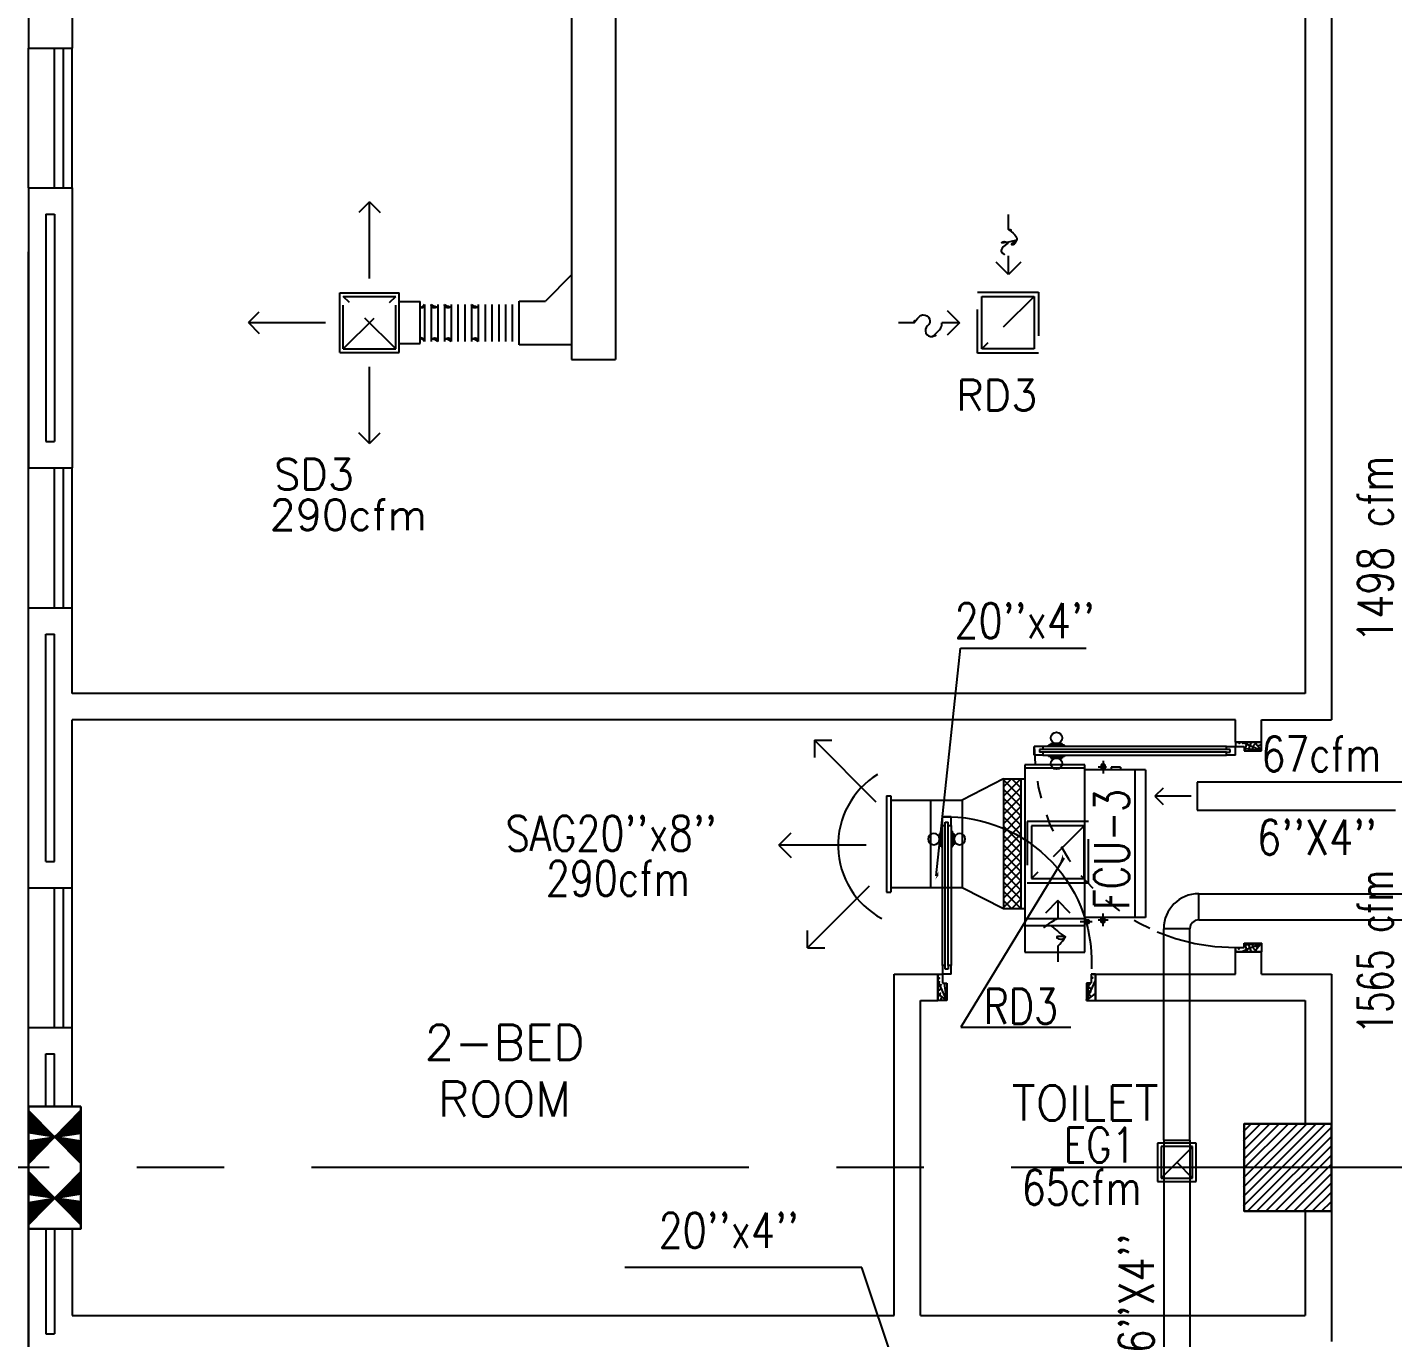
# Model space of a CAD drawing. Extents: x 417866029 to 417866302, y 43498045 to 43498122.
# Drawn here: x 417866063.04 to 417866070.84, y 43498064.8 to 43498072.29 of the extents above; entities that cross this region are included whole.
import ezdxf
from ezdxf.enums import TextEntityAlignment as Align

# ---------------------------------------------------------------- set-up
doc = ezdxf.new("R2010")
doc.units = 0
doc.header["$MEASUREMENT"] = 0
doc.linetypes.add('CENTERX2', pattern=[4, 2.5, -0.5, 0.5, -0.5])
doc.linetypes.add('HIDDEN', pattern=[0.375, 0.25, -0.125])
doc.layers.get('0').update_dxf_attribs({"linetype": 'CONTINUOUS'})
for name, color, linetype in [('AXES', 11, 'CENTERX2'), ('COL', 7, 'CONTINUOUS'), ('DOOR', 9, 'CONTINUOUS'), ('DUCT', 6, 'CONTINUOUS'), ('EXDUCT', 10, 'CONTINUOUS'), ('FCU', 6, 'CONTINUOUS'), ('HAT', 11, 'CONTINUOUS'), ('INSUL', 9, 'CONTINUOUS'), ('M-AC-FLEX', 7, 'CONTINUOUS'), ('M-EGU.', 2, 'CONTINUOUS'), ('M-TEXT', 2, 'CONTINUOUS'), ('PSUPPLY', 3, 'HIDDEN'), ('RM-NAME', 9, 'CONTINUOUS'), ('SCD', 2, 'CONTINUOUS'), ('WALL', 9, 'CONTINUOUS'), ('WIN', 9, 'CONTINUOUS')]:
    doc.layers.add(name, color=color, linetype=linetype)
doc.styles.add('ROMANS', font='ROMANS.shx', dxfattribs={"width": 0.6})

# ---------------------------------------------------------------- blocks, each defined once
blk = doc.blocks.new('DOOR100')
at = {"layer": 'DOOR', "color": 7, "linetype": 'ByBlock'}
for p, q in [((-75.00000000011642, 1250), (-74.99999999959255, 1300.000000000029)), ((-75.00000000011642, 1300), (-25.00000000011642, 1300)), ((-25.00000000011642, 1300), (-75.00000000011642, 1300)), ((-58.00000000011642, 1250), (-75.00000000011642, 1250)), ((-58.00000000011642, 1250), (-58.00000000011642, 1270)), ((-42.00000000011642, 1270), (-58.00000000011642, 1270)), ((-42.00000000011642, 1250), (-42.00000000011642, 1270)), ((-25.00000000011642, 1250), (-42.00000000011642, 1250)), ((-25.00000000011642, 1250), (-25.00000000011642, 1300)), ((-91.20000000018626, 1205.042457221396), (-91.20000000018626, 1140.242457221408)), ((-82.20000000018626, 1205.042457221396), (-91.20000000018626, 1205.042457221396)), ((-82.20000000018626, 1127.642457221402), (-82.20000000018626, 1217.642457221402)), ((-75.00000000011642, 1217.642457221402), (-82.20000000018626, 1217.642457221402)), ((-82.20000000018626, 1205.042457221396), (-82.20000000018626, 1140.242457221408)), ((-25.00000000011642, 1217.642457221402), (-17.80000000004657, 1217.642457221402)), ((-17.80000000004657, 1127.642457221402), (-17.80000000004657, 1217.642457221402)), ((-17.80000000004657, 1205.042457221396), (-17.80000000004657, 1140.242457221408)), ((-17.80000000004657, 1205.042457221396), (-8.800000000046566, 1205.042457221396)), ((-8.800000000046566, 1205.042457221396), (-8.800000000046566, 1140.242457221408)), ((-82.20000000018626, 1140.242457221408), (-91.20000000018626, 1140.242457221408)), ((-75.00000000011642, 1127.642457221402), (-82.20000000018626, 1127.642457221402)), ((-25.00000000011642, 1127.642457221402), (-17.80000000004657, 1127.642457221402)), ((-17.80000000004657, 1140.242457221408), (-8.800000000046566, 1140.242457221408)), ((-75, 200), (-58, 200)), ((-75, 150), (-75, 200)), ((-58, 200), (-58, 180)), ((-58, 180), (-42, 180)), ((-42, 200), (-25, 200)), ((-42, 180), (-42, 200)), ((-25, 200), (-25, 150)), ((-1200, 0), (-1200, 150)), ((-1200, 150), (-1175, 150)), ((-1200, 150), (-1200, 0)), ((-1150, 0), (-1200, 113.7099299924448)), ((-1175, 150), (-1175, 100)), ((-1175, 100), (-1150, 100)), ((-1150, 0), (-1163.357286043465, 100)), ((-1150, 100), (-1150, 0)), ((-75, 150), (-25, 150)), ((-50, 0), (0, 113.7099299924448)), ((-50, 100), (-50, 0)), ((-50, 0), (-36.64271395653486, 100)), ((-25, 100), (-50, 100)), ((0, 150), (-25, 150)), ((-25, 150), (-25, 100)), ((0, 0), (0, 150)), ((0, 150), (0, 0)), ((-1150, 0), (-1200, 40.1457343158545)), ((-1150, 0), (-1200, 0)), ((-50, 0), (0, 40.1457343158545)), ((-50, 0), (0, 0))]:
    blk.add_line(p, q, dxfattribs=at)
at = {"layer": 'DOOR', "linetype": 'ByBlock'}
for p, q in [((-75.00000000011642, 1250), (-75, 200)), ((-58, 200), (-58.00000000011642, 1250)), ((-42, 200), (-42.00000000011642, 1250)), ((-25, 200), (-25.00000000011642, 1250))]:
    blk.add_line(p, q, dxfattribs=at)
at = {"layer": 'DOOR', "color": 7, "linetype": 'ByBlock'}
for centre in [(-123.5309442150756, 1172.642457221402), (23.53094421490096, 1172.642457221402)]:
    blk.add_circle(centre, 32.39999999998526, dxfattribs=at)
at = {"layer": 'DOOR', "linetype": 'HIDDEN', "ltscale": 0.5}
blk.add_arc((-24.99999999965075, 149.9999999994106), 1150.000000000618, 90, 179.9999999995831, dxfattribs=at)
at = {"layer": 'DOOR', "color": 7, "linetype": 'ByBlock'}
for centre, radius, start, end in [((-1150, 0), 154.4019578127773, 103.7142292212167, 108.8947114515936), ((-1150, 0), 134.4019578127773, 100.7199763555959, 111.8401506085482), ((-1150, 0), 94.40195781277725, 90, 121.981811965689), ((-50, 0), 94.40195781277725, 58.01818803431096, 90), ((-50, 0), 134.4019578127773, 68.15984939145177, 79.28002364440412), ((-50, 0), 114.4019578127773, 64.0838418833441, 77.3774258719247), ((-50, 0), 154.4019578127773, 71.10528854840643, 76.28577077878333), ((-1150, 0), 74.40195781277725, 90, 132.2235735847074), ((-1150, 0), 54.40195781277725, 90, 156.7926171089788), ((-1150, 0), 34.40195781277725, 90, 180), ((-1150, 0), 14.40195781277725, 90, 180), ((-50, 0), 74.40195781277725, 47.7764264152926, 90), ((-50, 0), 54.40195781277725, 23.20738289102122, 90), ((-50, 0), 34.40195781277725, 0, 90), ((-50, 0), 14.40195781277725, 0, 90)]:
    blk.add_arc(centre, radius, start, end, dxfattribs=at)
blk = doc.blocks.new('DOOR90')
at = {"layer": 'DOOR', "color": 7, "linetype": 'ByBlock'}
for p, q in [((-150, 0), (0, 0)), ((-150, 0), (-150, -25)), ((0, -50), (-113.7099299924448, 0)), ((0, -50), (-40.1457343158545, 0)), ((0, -50), (0, 0)), ((-1000, -25), (-1050, -25)), ((-1050, -75), (-1050, -25)), ((-1050, -25), (-1050, -75)), ((-1000, -75), (-1050, -74.99999999947613)), ((-1000, -41.9999999999709), (-1020, -41.9999999999709)), ((-1020, -42), (-1020, -58)), ((-1000, -58), (-1020, -58)), ((-1000, -25), (-1000, -41.9999999999709)), ((-1000, -58), (-1000, -75)), ((-877.6424572214019, -17.79999999995925), (-967.6424572214019, -17.79999999995925)), ((-967.6424572214019, -25), (-967.6424572214019, -17.79999999995925)), ((-967.6424572214019, -75), (-967.6424572214019, -82.20000000004075)), ((-955.0424572214251, -8.799999999959255), (-890.2424572213786, -8.799999999959255)), ((-955.0424572214251, -17.79999999995925), (-955.0424572214251, -8.799999999959255)), ((-955.0424572214251, -17.79999999995925), (-890.2424572213786, -17.79999999995925)), ((-890.2424572213786, -17.79999999995925), (-890.2424572213786, -8.799999999959255)), ((-877.6424572214019, -25), (-877.6424572214019, -17.79999999995925)), ((-877.6424572214019, -75), (-877.6424572214019, -82.20000000004075)), ((-200, -25), (-150, -25)), ((-200, -42), (-200, -25)), ((-180, -42), (-200, -42)), ((-200, -58), (-180, -58)), ((-200, -75), (-200, -58)), ((-150, -75), (-200, -75)), ((-180, -58), (-180, -42)), ((-150, -25), (-100, -25)), ((-150, -75), (-150, -25)), ((-100, -25), (-100, -50)), ((0, -50), (-100, -36.64271395650576)), ((-100, -50), (0, -50)), ((-877.6424572214019, -82.20000000004075), (-967.6424572214019, -82.20000000004075)), ((-955.0424572214251, -82.20000000004075), (-890.2424572213786, -82.20000000004075)), ((-955.0424572214251, -82.20000000004075), (-955.0424572214251, -91.20000000004075)), ((-955.0424572214251, -91.20000000004075), (-890.2424572213786, -91.20000000004075)), ((-890.2424572213786, -82.20000000004075), (-890.2424572213786, -91.20000000004075)), ((0, -850), (-113.7099299924448, -900)), ((-100, -875), (-100, -850)), ((0, -850), (-100, -863.3572860434942)), ((-100, -850), (0, -850)), ((0, -850), (-40.1457343158545, -900)), ((0, -850), (0, -900)), ((-150, -875), (-100, -875)), ((-150, -900), (-150, -875)), ((-150, -900), (0, -900)), ((0, -900), (-150, -900))]:
    blk.add_line(p, q, dxfattribs=at)
at = {"layer": 'DOOR', "linetype": 'ByBlock'}
for p, q in [((-200, -25), (-1000, -25)), ((-200, -42), (-1000, -41.9999999999709)), ((-200, -58), (-1000, -58)), ((-1000, -75), (-200, -75))]:
    blk.add_line(p, q, dxfattribs=at)
at = {"layer": 'DOOR', "color": 7, "linetype": 'ByBlock'}
for centre in [(-922.6424572214019, 23.53094421501737), (-922.6424572214019, -123.5309442149592)]:
    blk.add_circle(centre, 32.39999999998526, dxfattribs=at)
for centre, radius, start, end in [((0, -50), 154.4019578127773, 161.1052885482714, 166.2857707768669), ((0, -50), 94.40195781277725, 148.0181880328085, 180), ((0, -50), 134.4019578127773, 158.159849394549, 169.2800236450682), ((0, -50), 114.4019578127773, 154.0838418822192, 167.37742587102), ((0, -50), 74.40195781277725, 137.7764264185456, 180), ((0, -50), 54.40195781277725, 113.2073828924446, 180), ((0, -50), 34.40195781277725, 90, 180), ((0, -50), 14.40195781277725, 90, 180), ((0, -850), 94.40195781277725, 180, 211.9818119671915), ((0, -850), 74.40195781277725, 180, 222.2235735814543), ((0, -850), 54.40195781277725, 180, 246.7926171075554), ((0, -850), 34.40195781277725, 180, 270), ((0, -850), 14.40195781277725, 180, 270), ((0, -850), 154.4019578127773, 193.7142292231331, 198.8947114517286), ((0, -850), 134.4019578127773, 190.7199763549318, 201.840150605451)]:
    blk.add_arc(centre, radius, start, end, dxfattribs=at)
at = {"layer": 'DOOR', "linetype": 'HIDDEN', "ltscale": 0.5}
blk.add_arc((-222.2222222220153, -49.99999999976717), 828.155208510499, 178.270116378131, 275.0030377036063, dxfattribs=at)
blk = doc.blocks.new('*X37')
at = {"color": 0}
for p, q in [((16890.47746209932, -2466.570672882412), (16943.4517006644, -2413.596434317336)), ((16890.47746209932, -2519.603681471403), (16990.47746209933, -2419.603681471401)), ((16990.47746209933, -2512.466117304769), (16891.6077791119, -2413.596434317336)), ((16990.47746209933, -2459.433108715778), (16944.64078770089, -2413.596434317336)), ((16990.47746209933, -2565.49912589376), (16890.47746209932, -2465.499125893757)), ((16890.47746209932, -2572.636690060394), (16990.47746209933, -2472.636690060392)), ((16990.47746209933, -2618.532134482751), (16890.47746209932, -2518.532134482748)), ((16890.47746209932, -2625.669698649385), (16990.47746209933, -2525.669698649383)), ((16990.47746209933, -2671.565143071742), (16890.47746209932, -2571.565143071739)), ((16890.47746209932, -2678.702707238376), (16990.47746209933, -2578.702707238374)), ((16990.47746209933, -2724.598151660733), (16890.47746209932, -2624.59815166073)), ((16890.47746209932, -2731.735715827367), (16990.47746209933, -2631.735715827365)), ((16990.47746209933, -2777.631160249724), (16890.47746209932, -2677.631160249721)), ((16890.47746209932, -2784.768724416358), (16990.47746209933, -2684.768724416357)), ((16990.47746209933, -2830.664168838715), (16890.47746209932, -2730.664168838713)), ((16890.47746209932, -2837.801733005349), (16990.47746209933, -2737.801733005348)), ((16990.47746209933, -2883.697177427706), (16890.47746209932, -2783.697177427704)), ((16890.47746209932, -2890.83474159434), (16990.47746209933, -2790.834741594339)), ((16990.47746209933, -2936.730186016697), (16890.47746209932, -2836.730186016694)), ((16890.47746209932, -2943.867750183331), (16990.47746209933, -2843.86775018333)), ((16990.47746209933, -2989.763194605689), (16890.47746209932, -2889.763194605686)), ((16890.47746209932, -2996.900758772323), (16990.47746209933, -2896.900758772321)), ((16990.47746209933, -3042.796203194679), (16890.47746209932, -2942.796203194677)), ((16890.47746209932, -3049.933767361314), (16990.47746209933, -2949.933767361312)), ((16990.47746209933, -3095.82921178367), (16890.47746209932, -2995.829211783668)), ((16890.47746209932, -3102.966775950305), (16990.47746209933, -3002.966775950303)), ((16990.47746209933, -3148.862220372662), (16890.47746209932, -3048.862220372659)), ((16943.52866745501, -3154.946434317336), (16890.47746209932, -3101.89522896165)), ((16891.53081232129, -3154.946434317336), (16990.47746209933, -3055.999784539294)), ((16944.56382091028, -3154.946434317336), (16990.47746209933, -3109.032793128285))]:
    blk.add_line(p, q, dxfattribs=at)
blk = doc.blocks.new('WHE06')
at = {"color": 3}
for p, q in [((688.9750000238419, 621.5), (346.0749999880791, 621.5)), ((346.0749999880791, 621.5), (346.0749999880791, 469.1000000014901)), ((688.9750000238419, 469.1000000014901), (688.9750000238419, 621.5)), ((242.1000000238419, 472.1842434704304), (242.1000000238419, 399.4801759719849)), ((60.32499998807907, -422.25), (60.32499998807907, 422.25)), ((212.2971614003181, 437.25), (269.0589052438736, 437.25)), ((232.1000000238419, 452.25), (232.1000000238419, 422.25)), ((232.1000000238419, 452.25), (252.1000000238419, 452.25)), ((252.1000000238419, 452.25), (252.1000000238419, 422.25)), ((304.9940044879913, 447.6499999985099), (373.2827185988426, 447.6499999985099)), ((321.0749999880791, 457.6499999985099), (321.0749999880791, 437.6499999985099)), ((321.0749999880791, 457.6499999985099), (346.0749999880791, 457.6499999985099)), ((321.0749999880791, 437.6499999985099), (346.0749999880791, 437.6499999985099)), ((346.0749999880791, 430.4178223386407), (688.9750000238419, 430.4178223386407)), ((811.1999999880791, 370.6749999970198), (688.9750000238419, 370.6749999970198)), ((711.1999999880791, -370.6749999970198), (711.1999999880791, 370.6749999970198)), ((811.1999999880791, -370.6749999970198), (811.1999999880791, 370.6749999970198)), ((811.1999999880791, -370.6749999970198), (688.9750000238419, -370.6749999970198)), ((141.6357128024101, -437.25), (141.6357128024101, -422.25)), ((141.6357128024101, -437.25), (196.5700032711029, -437.25)), ((196.5700032711029, -437.25), (196.5700032711029, -422.25)), ((221.3790392279625, -437.25), (269.0589052438736, -437.25)), ((232.1000000238419, -452.25), (232.1000000238419, -422.25)), ((232.1000000238419, -452.25), (252.1000000238419, -452.25)), ((242.1000000238419, -472.1842434704304), (242.1000000238419, -399.4801759719849)), ((252.1000000238419, -452.25), (252.1000000238419, -422.25)), ((346.0749999880791, -430.4178223386407), (688.9750000238419, -430.4178223386407))]:
    blk.add_line(p, q, dxfattribs=at)
at = {"color": 6}
for p, q in [((346.0749999880791, 469.1000000014901), (346.0749999880791, -450.8250000029802)), ((688.9750000238419, 469.1000000014901), (346.0749999880791, 469.1000000014901)), ((688.9750000238419, -450.8250000029802), (688.9750000238419, 469.1000000014901)), ((0, -422.25), (0, 422.25)), ((0, 422.25), (346.0749999880791, 422.25)), ((0, -422.25), (346.0749999880791, -422.25)), ((346.0749999880791, -450.8250000029802), (688.9750000238419, -450.8250000029802))]:
    blk.add_line(p, q, dxfattribs=at)
at = {"color": 11}
blk.add_blockref('*X37', (-16179.27746212482, 2784.271434314549), dxfattribs=at)
blk = doc.blocks.new('RM1')
at = {"layer": 'RM-NAME', "style": 'ROMANS'}
for tag, p in [('ROOMNAME1', (0, 323.8095238059759)), ('ROOMNAME2', (0, 0))]:
    blk.add_attdef(tag, text='', height=200, dxfattribs=at).set_placement(p, align=Align.MIDDLE)
blk = doc.blocks.new('*X73')
at = {"color": 0}
for p, q in [((227928.5557043091, 132681.2722784811), (228397.0173996396, 133149.7339738117)), ((227928.5557043091, 132734.3052870701), (228343.9843910506, 133149.7339738117)), ((227928.5557043091, 132787.3382956591), (228290.9513824616, 133149.7339738117)), ((227928.5557043091, 132840.3713042481), (228237.9183738726, 133149.7339738117)), ((227928.5557043091, 132893.4043128371), (228184.8853652836, 133149.7339738117)), ((227928.5557043091, 132946.4373214261), (228131.8523566947, 133149.7339738117)), ((227928.5557043091, 132999.4703300151), (228078.8193481057, 133149.7339738117)), ((227928.5557043091, 133052.5033386041), (228025.7863395167, 133149.7339738117)), ((227928.5557043091, 133105.5363471931), (227972.7533309277, 133149.7339738117)), ((227950.0504082286, 132649.7339738117), (228428.555704309, 133128.2392698921)), ((228003.0834168176, 132649.7339738117), (228428.555704309, 133075.2062613031)), ((228056.1164254066, 132649.7339738117), (228428.555704309, 133022.1732527141)), ((228109.1494339956, 132649.7339738117), (228428.555704309, 132969.1402441251)), ((228162.1824425846, 132649.7339738117), (228428.555704309, 132916.1072355361)), ((228215.2154511736, 132649.7339738117), (228428.555704309, 132863.0742269471)), ((228268.2484597625, 132649.7339738117), (228428.555704309, 132810.0412183581)), ((228321.2814683515, 132649.7339738117), (228428.555704309, 132757.0082097691)), ((228374.3144769405, 132649.7339738117), (228428.555704309, 132703.9752011801))]:
    blk.add_line(p, q, dxfattribs=at)
blk = doc.blocks.new('COL50')
at = {"layer": 'COL'}
blk.add_lwpolyline([(-249.9999999999709, 250), (-249.9999999999418, -250), (250, -250), (249.9999999999709, 250)], close=True, dxfattribs=at)
blk = doc.blocks.new('C11')
at = {"layer": 'HAT'}
h = blk.add_hatch(dxfattribs=at)
h.set_pattern_fill('ANSI31', color=256, scale=300, style=0)
h.set_pattern_definition([(45, (-248556.1822811713, -75061.0053373936), (-26.51650429449553, 26.51650429449553), [])])
h.paths.add_polyline_path([(300.0000000000291, 700), (-2.91038304567337e-11, 700), (0, 349.9999999998981), (300.0000000000291, 349.9999999998981)])
h.paths.add_polyline_path([(300, 349.9999999998981), (-2.91038304567337e-11, 349.9999999998981), (-2.91038304567337e-11, 0), (300.0000000000291, 0)])
at = {"layer": 'COL'}
blk.add_lwpolyline([(300.0000000000291, 700), (299.9999999999709, 0), (0, 0), (0, 700)], close=True, dxfattribs=at)

msp = doc.modelspace()

# ---------------------------------------------------------------- linework, layer by layer
at = {"layer": 'AXES'}
for p, q in [((417866063.0434642, 43498044.50641705), (417866063.0434642, 43498121.42705345)), ((417866103.1626107, 43498065.77071069), (417866053.1534642, 43498065.77071069))]:
    msp.add_line(p, q, dxfattribs=at)
at = {"layer": 'DUCT', "linetype": 'Continuous'}
for p, q in [((417866066.1490312, 43498075.23038277), (417866066.1490312, 43498070.38955612)), ((417866066.3990312, 43498075.23038277), (417866066.3990312, 43498070.38955612)), ((417866068.6179637, 43498067.99367522), (417866068.3822764, 43498067.87100289)), ((417866068.1997513, 43498067.87100289), (417866068.3822764, 43498067.87100289)), ((417866068.3822764, 43498067.87100289), (417866068.3822764, 43498067.37100289)), ((417866068.1997513, 43498067.37100289), (417866068.3822764, 43498067.37100289)), ((417866068.3822764, 43498067.37100289), (417866068.6179637, 43498067.25232521))]:
    msp.add_line(p, q, dxfattribs=at)
at = {"layer": 'DUCT'}
for p, q in [((417866066.1490312, 43498070.87410764), (417866065.9990312, 43498070.72410765)), ((417866065.8490312, 43498070.72410765), (417866065.9990312, 43498070.72410765)), ((417866065.8490312, 43498070.47410765), (417866065.8490312, 43498070.72410765)), ((417866066.1490312, 43498070.47410765), (417866065.8490312, 43498070.47410765)), ((417866070.9396384, 43498067.9730527), (417866069.7251235, 43498067.9730527)), ((417866069.7251235, 43498067.9730527), (417866069.7251235, 43498067.81305269)), ((417866069.7251235, 43498067.81305269), (417866070.8596385, 43498067.81305269))]:
    msp.add_line(p, q, dxfattribs=at)
at = {"layer": 'DUCT', "linetype": 'ByBlock'}
msp.add_line((417866066.1490312, 43498070.38955612), (417866066.3990312, 43498070.38955612), dxfattribs=at)
at = {"layer": 'EXDUCT', "linetype": 'ByBlock'}
for p, q in [((417866069.7339828, 43498067.33633878), (417866073.5060546, 43498067.33633877)), ((417866069.7339828, 43498067.18633878), (417866069.7339828, 43498067.33633878)), ((417866069.5339828, 43498065.92749482), (417866069.5339828, 43498067.13633879)), ((417866069.6839828, 43498067.13633879), (417866069.5339828, 43498067.13633879)), ((417866069.6839828, 43498065.92749482), (417866069.6839828, 43498067.13633879)), ((417866069.7339828, 43498067.18633878), (417866073.5060546, 43498067.18633877)), ((417866069.5339828, 43498065.92749482), (417866069.5339828, 43498058.09084724)), ((417866069.5339828, 43498065.92749482), (417866069.6839828, 43498065.92749482)), ((417866069.6839828, 43498065.92749482), (417866069.6839828, 43498058.19084722))]:
    msp.add_line(p, q, dxfattribs=at)
for radius in [0.2, 0.05]:
    msp.add_arc((417866069.7339828, 43498067.13633879), radius, 90, 180, dxfattribs=at)
at = {"layer": 'INSUL'}
for p, q in [((417866063.1434642, 43498071.22071069), (417866063.1434642, 43498069.92071069)), ((417866063.1434642, 43498071.22071069), (417866063.1934642, 43498071.22071069)), ((417866063.1934642, 43498071.22071069), (417866063.1934642, 43498069.92071069)), ((417866063.1434642, 43498069.92071069), (417866063.1934642, 43498069.92071069)), ((417866063.1434642, 43498067.52071069), (417866063.1434642, 43498068.82071069)), ((417866063.1434642, 43498068.82071069), (417866063.1934642, 43498068.82071069)), ((417866063.1934642, 43498067.52071069), (417866063.1934642, 43498068.82071069)), ((417866063.1434642, 43498067.52071069), (417866063.1934642, 43498067.52071069)), ((417866063.1434642, 43498066.42071069), (417866063.1934642, 43498066.42071069)), ((417866063.1434642, 43498066.12071069), (417866063.1434642, 43498066.42071069)), ((417866063.1934642, 43498066.12071069), (417866063.1934642, 43498066.42071069)), ((417866063.1434642, 43498065.42071069), (417866063.1434642, 43498064.82071069)), ((417866063.1934642, 43498065.42071069), (417866063.1934642, 43498064.82071069)), ((417866063.1434642, 43498064.82071069), (417866063.1934642, 43498064.82071069))]:
    msp.add_line(p, q, dxfattribs=at)
at = {"layer": 'M-AC-FLEX', "color": 11}
for p, q in [((417866065.3071373, 43498070.7046046), (417866065.3071373, 43498070.4936107)), ((417866065.3071373, 43498070.7046046), (417866065.3071373, 43498070.4936107)), ((417866065.3454535, 43498070.7046046), (417866065.3454535, 43498070.4936107)), ((417866065.3454535, 43498070.7046046), (417866065.3454535, 43498070.4936107)), ((417866065.3844535, 43498070.7046046), (417866065.3844535, 43498070.4936107)), ((417866065.3844535, 43498070.7046046), (417866065.3844535, 43498070.4936107)), ((417866065.4220825, 43498070.7046046), (417866065.4220825, 43498070.4936107)), ((417866065.4220825, 43498070.7046046), (417866065.4220825, 43498070.4936107)), ((417866065.4610825, 43498070.7046046), (417866065.4610825, 43498070.4936107)), ((417866065.4610825, 43498070.7046046), (417866065.4610825, 43498070.4936107)), ((417866065.4993986, 43498070.7046046), (417866065.4993986, 43498070.4936107)), ((417866065.4993987, 43498070.7046046), (417866065.4993987, 43498070.4936107)), ((417866065.5383986, 43498070.7046046), (417866065.5383986, 43498070.4936107)), ((417866065.5383987, 43498070.7046046), (417866065.5383987, 43498070.4936107)), ((417866065.5767149, 43498070.7046046), (417866065.5767149, 43498070.4936107)), ((417866065.5767149, 43498070.7046046), (417866065.5767149, 43498070.4936107)), ((417866065.6157148, 43498070.7046046), (417866065.6157148, 43498070.4936107)), ((417866065.6157148, 43498070.7046046), (417866065.6157148, 43498070.4936107)), ((417866065.654031, 43498070.7046046), (417866065.654031, 43498070.4936107)), ((417866065.6930311, 43498070.7046046), (417866065.6930311, 43498070.4936107)), ((417866065.732031, 43498070.7046046), (417866065.732031, 43498070.4936107)), ((417866065.7710311, 43498070.7046046), (417866065.7710311, 43498070.4936107)), ((417866065.8100311, 43498070.7046046), (417866065.8100311, 43498070.4936107))]:
    msp.add_line(p, q, dxfattribs=at)
at = {"layer": 'M-AC-FLEX'}
for points in [[(417866065.2839192, 43498070.68546239, 0.4715888114901708), (417866065.3071373, 43498070.7046046, -1.01800509972273), (417866065.3454535, 43498070.7046046)], [(417866065.3837663, 43498070.7046046, -1.017916123276695), (417866065.4220825, 43498070.7046046)], [(417866065.4227697, 43498070.7046046, 1.017916123276695), (417866065.3844535, 43498070.7046046)], [(417866065.5383987, 43498070.7046046, -1), (417866065.4993987, 43498070.7046046, 1.01800509972273), (417866065.4610825, 43498070.7046046)], [(417866065.4993986, 43498070.7046046, 1), (417866065.5383986, 43498070.7046046, -1.01800509972273), (417866065.5767149, 43498070.7046046)], [(417866065.7710311, 43498070.7046046, -0.9999999999999997), (417866065.732031, 43498070.7046046, 0.9999999999999997), (417866065.6930311, 43498070.7046046, -0.9999999999999997), (417866065.654031, 43498070.7046046, 1.01800509972273), (417866065.6157148, 43498070.7046046)], [(417866065.732031, 43498070.7046046, 1), (417866065.7710311, 43498070.7046046, -0.9999999999999997), (417866065.8100311, 43498070.7046046)], [(417866065.8100311, 43498070.7046046, 1), (417866065.7710311, 43498070.7046046)], [(417866065.8490312, 43498070.7046046, -1), (417866065.8100311, 43498070.7046046, 0.9999999999999997), (417866065.7710311, 43498070.7046046)], [(417866065.7710311, 43498070.7046046, -1), (417866065.8100311, 43498070.7046046)], [(417866065.3071373, 43498070.7046046, -0.4715895942089975), (417866065.2839192, 43498070.68546241, -0.4715895942089975)], [(417866065.3071373, 43498070.4936107, 0.4715895942089975), (417866065.2839192, 43498070.51275288, 0.4715895942089975)], [(417866065.2839192, 43498070.51275291, -0.4715888114901708), (417866065.3071373, 43498070.4936107, 1.018005099723095), (417866065.3454535, 43498070.4936107)], [(417866065.3837664, 43498070.49292359, 1.00000155094459), (417866065.4220825, 43498070.4936107)], [(417866065.4227696, 43498070.49292359, -1.00000155094459), (417866065.3844535, 43498070.4936107)], [(417866065.5383987, 43498070.4936107, 1), (417866065.4993987, 43498070.4936107, -1.018005099723095), (417866065.4610825, 43498070.4936107)], [(417866065.4993986, 43498070.4936107, -1), (417866065.5383986, 43498070.4936107, 1.018005099723095), (417866065.5767149, 43498070.4936107)], [(417866065.7710311, 43498070.4936107, 0.9999999999999997), (417866065.732031, 43498070.4936107, -0.9999999999999997), (417866065.6930311, 43498070.4936107, 1), (417866065.654031, 43498070.4936107, -1.018005099723095), (417866065.6157148, 43498070.4936107)], [(417866065.732031, 43498070.4936107, -1), (417866065.7710311, 43498070.4936107, 0.9999999999999997), (417866065.8100311, 43498070.4936107)], [(417866065.8490312, 43498070.4936107, 1), (417866065.8100311, 43498070.4936107, -0.9999999999999997), (417866065.7710311, 43498070.4936107)], [(417866065.810031, 43498070.49356248, -1.000000764127005), (417866065.7710311, 43498070.4936107)], [(417866065.7710312, 43498070.49356248, 1.000000764127005), (417866065.8100311, 43498070.4936107)]]:
    msp.add_lwpolyline(points, format="xyb", dxfattribs=at)
for centre, radius, start, end in [((417866065.3649535, 43498070.70460458), 0.01949999999998908, 180, 331.5686375367698), ((417866065.3649535, 43498070.70460458), 0.01949999999998908, 208.4313624632302, 7.016477563892661e-15), ((417866065.4415824, 43498070.70460458), 0.01949999999998908, 180, 331.5686375367698), ((417866065.4415824, 43498070.70460458), 0.01949999999998908, 208.4313624632302, 7.016477563892661e-15), ((417866065.5962149, 43498070.70460458), 0.01949999999998908, 180, 331.5686375367698), ((417866065.5962149, 43498070.70460458), 0.01949999999998908, 208.4313624632302, 7.016477563892661e-15), ((417866065.3649535, 43498070.4936167), 0.0195000009375944, 28.43136934476471, 180.0177687376153), ((417866065.3649535, 43498070.4936167), 0.0195000009375944, 28.43136934476471, 180.0177687376153), ((417866065.3649535, 43498070.4936167), 0.0195000009375944, 359.9822312623847, 151.5686306552353), ((417866065.3649535, 43498070.4936167), 0.0195000009375944, 359.9822312623847, 151.5686306552353), ((417866065.4415824, 43498070.4936167), 0.0195000009375944, 28.43136934476471, 180.0177687376153), ((417866065.4415824, 43498070.4936167), 0.0195000009375944, 28.43136934476471, 180.0177687376153), ((417866065.4415824, 43498070.4936167), 0.0195000009375944, 359.9822312623847, 151.5686306552353), ((417866065.4415824, 43498070.4936167), 0.0195000009375944, 359.9822312623847, 151.5686306552353), ((417866065.5962149, 43498070.4936167), 0.0195000009375944, 28.43136934476471, 180.0177687376153), ((417866065.5962149, 43498070.4936167), 0.0195000009375944, 28.43136934476471, 180.0177687376153), ((417866065.5962149, 43498070.4936167), 0.0195000009375944, 359.9822312623847, 151.5686306552353), ((417866065.5962149, 43498070.4936167), 0.0195000009375944, 359.9822312623847, 151.5686306552353)]:
    msp.add_arc(centre, radius, start, end, dxfattribs=at)
at = {"layer": 'M-EGU.'}
for p, q in [((417866064.9935142, 43498071.29190952), (417866064.9324192, 43498071.2308156)), ((417866064.9935142, 43498070.8531026), (417866064.9935142, 43498071.29190952)), ((417866064.9935142, 43498071.29190952), (417866065.0546093, 43498071.2308156)), ((417866068.6466777, 43498071.13375525), (417866068.6466777, 43498071.2197518)), ((417866068.6466777, 43498070.87660799), (417866068.6466777, 43498070.98346509)), ((417866068.6466777, 43498070.87660799), (417866068.575968, 43498070.94731881)), ((417866068.7173875, 43498070.94731881), (417866068.6466777, 43498070.87660799)), ((417866064.8231114, 43498070.7711104), (417866065.1639171, 43498070.7711104)), ((417866064.8231114, 43498070.43031098), (417866064.8231114, 43498070.7711104)), ((417866065.1639171, 43498070.43031098), (417866065.1639171, 43498070.7711104)), ((417866065.1639171, 43498070.72071049), (417866065.2839192, 43498070.72071049)), ((417866065.2839192, 43498070.48071089), (417866065.2839192, 43498070.72071049)), ((417866068.4935161, 43498070.45071039), (417866068.4935161, 43498070.75071099)), ((417866068.4935161, 43498070.75071099), (417866068.7935123, 43498070.75071099)), ((417866068.7935123, 43498070.75071099), (417866068.7935123, 43498070.45071039)), ((417866064.3023025, 43498070.60071069), (417866064.3633976, 43498070.66180461)), ((417866068.2954, 43498070.67108637), (417866068.3661097, 43498070.60037555)), ((417866064.3023025, 43498070.60071069), (417866064.7411177, 43498070.60071069)), ((417866064.3023025, 43498070.60071069), (417866064.3633976, 43498070.53961677)), ((417866068.1058127, 43498070.60037555), (417866068.0171767, 43498070.60037555)), ((417866068.3661097, 43498070.60037555), (417866068.2650485, 43498070.60037555)), ((417866068.3661097, 43498070.60037555), (417866068.2954, 43498070.52966473)), ((417866064.8231114, 43498070.43031098), (417866065.1639171, 43498070.43031098)), ((417866065.1639171, 43498070.48071089), (417866065.2839192, 43498070.48071089)), ((417866068.7935123, 43498070.45071039), (417866068.4935161, 43498070.45071039)), ((417866064.9935142, 43498069.90951186), (417866064.9935142, 43498070.34831878)), ((417866064.9935142, 43498069.90951186), (417866064.9324192, 43498069.97060578)), ((417866064.9935142, 43498069.90951186), (417866065.0546093, 43498069.97060578)), ((417866067.5370967, 43498068.21399977), (417866067.6370967, 43498068.21399977)), ((417866067.5370967, 43498068.21399977), (417866067.5370967, 43498068.11399977)), ((417866067.8906501, 43498067.86044638), (417866067.5370967, 43498068.21399977)), ((417866069.5300993, 43498067.94024789), (417866069.4829593, 43498067.89310791)), ((417866067.9497513, 43498067.89600289), (417866067.9747514, 43498067.89600289)), ((417866067.9497513, 43498067.89600289), (417866067.9497513, 43498067.34600289)), ((417866067.9747514, 43498067.89600289), (417866067.9747514, 43498067.34600289)), ((417866067.9747514, 43498067.87100289), (417866068.1997513, 43498067.87100289)), ((417866068.1997513, 43498067.87100289), (417866068.1997513, 43498067.37100289)), ((417866069.4829593, 43498067.89310791), (417866069.5300993, 43498067.84596793)), ((417866069.6904131, 43498067.89310791), (417866069.4829593, 43498067.89310791)), ((417866067.3337042, 43498067.61350696), (417866067.4044148, 43498067.68421763)), ((417866068.7788219, 43498067.72391678), (417866068.7788218, 43498067.42391617)), ((417866069.0788225, 43498067.72391678), (417866068.7788219, 43498067.72391678)), ((417866069.0788224, 43498067.42391617), (417866069.0788225, 43498067.72391678)), ((417866067.3337042, 43498067.61350696), (417866067.4044148, 43498067.54279628)), ((417866067.8337042, 43498067.61350696), (417866067.3337042, 43498067.61350696)), ((417866067.8509822, 43498067.38011001), (417866067.4974289, 43498067.02655663)), ((417866067.9747514, 43498067.37100289), (417866068.1997513, 43498067.37100289)), ((417866068.7788218, 43498067.42391617), (417866069.0788224, 43498067.42391617)), ((417866067.9497513, 43498067.34600289), (417866067.9747514, 43498067.34600289)), ((417866068.928487, 43498067.29650787), (417866068.8577762, 43498067.22579705)), ((417866068.9991978, 43498067.22579705), (417866068.928487, 43498067.29650787)), ((417866068.928487, 43498067.29650787), (417866068.928487, 43498067.19544514)), ((417866067.4974289, 43498067.02655663), (417866067.4974289, 43498067.12655662)), ((417866067.4974289, 43498067.02655663), (417866067.5974289, 43498067.02655663)), ((417866068.928487, 43498067.03620698), (417866068.928487, 43498066.94756968))]:
    msp.add_line(p, q, dxfattribs=at)
at = {"layer": 'M-EGU.', "linetype": 'HIDDEN'}
for p, q in [((417866064.8431117, 43498070.45031095), (417866065.1439168, 43498070.75111043)), ((417866065.1439168, 43498070.45031095), (417866064.8431117, 43498070.75111043)), ((417866064.8431117, 43498070.75111043), (417866065.1439168, 43498070.75111043)), ((417866064.8431117, 43498070.45031095), (417866064.8431117, 43498070.75111043)), ((417866065.1439168, 43498070.45031095), (417866065.1439168, 43498070.75111043)), ((417866068.4685165, 43498070.42571034), (417866068.4685165, 43498070.77571104)), ((417866068.4685165, 43498070.77571104), (417866068.818512, 43498070.77571104)), ((417866068.7935123, 43498070.75071099), (417866068.4935161, 43498070.45071039)), ((417866068.818512, 43498070.77571104), (417866068.818512, 43498070.42571034)), ((417866064.8431117, 43498070.45031095), (417866065.1439168, 43498070.45031095)), ((417866068.818512, 43498070.42571034), (417866068.4685165, 43498070.42571034)), ((417866069.1038225, 43498067.74891683), (417866068.7538218, 43498067.74891683)), ((417866068.7538218, 43498067.74891683), (417866068.7538218, 43498067.39891612)), ((417866069.0788225, 43498067.72391678), (417866068.7788218, 43498067.42391617)), ((417866069.1038225, 43498067.39891612), (417866069.1038225, 43498067.74891683)), ((417866068.7538218, 43498067.39891612), (417866069.1038225, 43498067.39891612))]:
    msp.add_line(p, q, dxfattribs=at)
at = {"layer": 'M-EGU.'}
for points in [[(417866068.6466777, 43498071.13375525, -0.1878616880635112), (417866068.6835515, 43498071.1110253, -0.2026446714702415), (417866068.6934293, 43498071.07187106, -0.6169147816705048), (417866068.6433095, 43498071.0556768, 0.6687084752237648), (417866068.5961185, 43498071.03650868, 0.1942850651709176), (417866068.6103494, 43498071.00063328, 0.1860514396155063), (417866068.6466777, 43498070.98346509)], [(417866068.1058127, 43498070.60037555, -0.1324001419046424), (417866068.1280963, 43498070.63255195, -0.15664048728736), (417866068.1588913, 43498070.64524882, -0.7366118572675341), (417866068.1841291, 43498070.58230697, 0.7742319307937748), (417866068.2119699, 43498070.52148046, 0.2033489946306821), (417866068.2541193, 43498070.54893606, 0.1938082075567039), (417866068.2650485, 43498070.60037555)], [(417866068.928487, 43498067.03620698, -0.1324001419046424), (417866068.9606634, 43498067.05849084, -0.15664048728736), (417866068.9733603, 43498067.08928637, -0.7366118572675341), (417866068.9104185, 43498067.1145245, 0.7742319307937748), (417866068.8495919, 43498067.14236576, 0.2033489946306821), (417866068.8770475, 43498067.18451582, 0.1938082075567039), (417866068.928487, 43498067.19544514)]]:
    msp.add_lwpolyline(points, format="xyb", dxfattribs=at)
msp.add_arc((417866068.149311, 43498067.61350696), 0.4768565362902445, 121.8650739478426, 241.4702857065532, dxfattribs=at)
at = {"layer": 'PSUPPLY', "color": 4, "linetype": 'Continuous'}
for p, q in [((417866068.2321823, 43498067.43807525), (417866068.3713322, 43498068.74067532)), ((417866068.3713322, 43498068.74067532), (417866069.0913189, 43498068.74067532)), ((417866068.9630742, 43498067.53947043), (417866068.3739988, 43498066.57408906)), ((417866068.3739988, 43498066.57408906), (417866069.0032904, 43498066.57408906)), ((417866067.808244, 43498065.19934656), (417866066.4537778, 43498065.19934656)), ((417866068.2446823, 43498063.89557525), (417866067.808244, 43498065.19934656))]:
    msp.add_line(p, q, dxfattribs=at)
at = {"layer": 'PSUPPLY', "linetype": 'Continuous', "const_width": 0.025}
for points in [[(417866068.9588017, 43498067.55193637, 1), (417866068.9588017, 43498067.52693637, 1)], [(417866068.2446823, 43498067.45057525, 1), (417866068.2446823, 43498067.42557525, 1)]]:
    msp.add_lwpolyline(points, format="xyb", close=True, dxfattribs=at)
at = {"layer": 'SCD', "linetype": 'HIDDEN'}
for p, q in [((417866069.7189828, 43498065.91100305), (417866069.4989828, 43498065.91100305)), ((417866069.4989828, 43498065.91100305), (417866069.4989828, 43498065.69100305)), ((417866069.5189828, 43498065.71100306), (417866069.6989828, 43498065.89100306)), ((417866069.7189828, 43498065.69100305), (417866069.7189828, 43498065.91100305)), ((417866069.4989828, 43498065.69100305), (417866069.7189828, 43498065.69100305))]:
    msp.add_line(p, q, dxfattribs=at)
at = {"layer": 'SCD'}
for p, q in [((417866069.6989828, 43498065.89100306), (417866069.5189828, 43498065.89100306)), ((417866069.5189828, 43498065.89100306), (417866069.5189828, 43498065.71100306)), ((417866069.6989828, 43498065.71100306), (417866069.6989828, 43498065.89100306)), ((417866069.5189828, 43498065.71100306), (417866069.6989828, 43498065.71100306))]:
    msp.add_line(p, q, dxfattribs=at)
at = {"layer": 'SCD', "linetype": 'ByBlock'}
msp.add_line((417866069.6089828, 43498065.80100305), (417866069.6989828, 43498065.71100306), dxfattribs=at)
at = {"layer": 'WALL'}
for p, q in [((417866063.0434642, 43498072.72071069), (417866063.0434642, 43498072.17071069)), ((417866063.2934642, 43498072.62071069), (417866063.2934642, 43498072.17071069)), ((417866063.0434642, 43498072.17071069), (417866063.2934642, 43498072.17071069)), ((417866063.0434642, 43498071.37071069), (417866063.0434642, 43498069.77071069)), ((417866063.0434642, 43498071.37071069), (417866063.2934642, 43498071.37071069)), ((417866063.2934642, 43498071.37071069), (417866063.2934642, 43498069.77071069)), ((417866063.0434642, 43498069.77071069), (417866063.2934642, 43498069.77071069)), ((417866063.0434642, 43498067.37071069), (417866063.0434642, 43498068.97071069)), ((417866063.0434642, 43498068.97071069), (417866063.2934642, 43498068.97071069)), ((417866063.2934642, 43498068.48071069), (417866063.2934642, 43498068.97071069)), ((417866063.2934642, 43498067.37071069), (417866063.2934642, 43498068.33071069)), ((417866063.0434642, 43498067.37071069), (417866063.2934642, 43498067.37071069)), ((417866067.9934642, 43498066.87571069), (417866068.2434642, 43498066.87571069)), ((417866069.1434642, 43498066.87571069), (417866069.9434642, 43498066.87571069)), ((417866070.0934642, 43498066.87571069), (417866070.4934642, 43498066.87571069)), ((417866070.4934642, 43498066.87571069), (417866070.4934642, 43498064.77571069)), ((417866068.1434642, 43498066.72571069), (417866068.2434642, 43498066.72571069)), ((417866069.1434642, 43498066.72571069), (417866070.3434642, 43498066.72571069)), ((417866070.3434642, 43498066.72571069), (417866070.3434642, 43498066.02071069)), ((417866063.0434642, 43498066.57071069), (417866063.2934642, 43498066.57071069)), ((417866063.0434642, 43498066.12071069), (417866063.0434642, 43498066.57071069)), ((417866063.2934642, 43498066.12071069), (417866063.2934642, 43498066.57071069)), ((417866070.3434642, 43498065.52071069), (417866070.3434642, 43498064.92571069)), ((417866063.0434642, 43498065.42071069), (417866063.0434642, 43498064.63321069)), ((417866063.2934642, 43498065.42071069), (417866063.2934642, 43498064.92571069)), ((417866063.2934642, 43498064.92571069), (417866067.9934642, 43498064.92571069)), ((417866068.1434642, 43498064.92571069), (417866070.3434642, 43498064.92571069))]:
    msp.add_line(p, q, dxfattribs=at)
at = {"layer": 'WALL', "linetype": 'ByBlock'}
for p, q in [((417866070.3434642, 43498072.72071069), (417866070.3434642, 43498068.48071069)), ((417866070.4934642, 43498072.72071069), (417866070.4934642, 43498068.33071069)), ((417866070.3434642, 43498068.48071069), (417866063.2934642, 43498068.48071069)), ((417866069.9434642, 43498068.33071069), (417866063.2934642, 43498068.33071069)), ((417866069.9434642, 43498068.20321069), (417866069.9434642, 43498068.33071069)), ((417866070.0934642, 43498068.20321069), (417866070.0934642, 43498068.33071069)), ((417866070.0934642, 43498068.33071069), (417866070.4934642, 43498068.33071069)), ((417866069.9434642, 43498068.20321069), (417866070.0934642, 43498068.20321069)), ((417866069.9434642, 43498066.87571069), (417866069.9434642, 43498067.00321069)), ((417866069.9434642, 43498067.00321069), (417866070.0934642, 43498067.00321069)), ((417866070.0934642, 43498066.87571069), (417866070.0934642, 43498067.00321069)), ((417866067.9934642, 43498064.92571069), (417866067.9934642, 43498066.87571069)), ((417866068.2434642, 43498066.72571069), (417866068.2434642, 43498066.87571069)), ((417866069.1434642, 43498066.72571069), (417866069.1434642, 43498066.87571069)), ((417866070.4934642, 43498066.87571069), (417866070.4934642, 43498064.77571069)), ((417866068.1434642, 43498064.92571069), (417866068.1434642, 43498066.72571069)), ((417866070.3434642, 43498066.72571069), (417866070.3434642, 43498066.02071069)), ((417866070.3434642, 43498065.52071069), (417866070.3434642, 43498064.92571069))]:
    msp.add_line(p, q, dxfattribs=at)
at = {"layer": 'WALL', "linetype": 'ByBlock', "ltscale": 0.3}
for points in [[(417866063.3434642, 43498066.12071069), (417866063.0434642, 43498066.12071069), (417866063.0434642, 43498065.42071069), (417866063.3434642, 43498065.42071069)], [(417866069.9934642, 43498066.02071069), (417866070.4934642, 43498066.02071069), (417866070.4934642, 43498065.52071069), (417866069.9934642, 43498065.52071069)]]:
    msp.add_lwpolyline(points, close=True, dxfattribs=at)
at = {"layer": 'WIN'}
for p, q in [((417866063.0434642, 43498071.37071069), (417866063.0434642, 43498072.17071069)), ((417866063.1934642, 43498071.37071069), (417866063.1934642, 43498072.17071069)), ((417866063.2434642, 43498071.37071069), (417866063.2434642, 43498072.17071069)), ((417866063.2934642, 43498071.37071069), (417866063.2934642, 43498072.17071069)), ((417866063.0434642, 43498068.97071069), (417866063.0434642, 43498069.77071069)), ((417866063.1934642, 43498068.97071069), (417866063.1934642, 43498069.77071069)), ((417866063.2434642, 43498068.97071069), (417866063.2434642, 43498069.77071069)), ((417866063.2934642, 43498068.97071069), (417866063.2934642, 43498069.77071069)), ((417866063.0434642, 43498066.57071069), (417866063.0434642, 43498067.37071069)), ((417866063.1934642, 43498066.57071069), (417866063.1934642, 43498067.37071069)), ((417866063.2434642, 43498066.57071069), (417866063.2434642, 43498067.37071069)), ((417866063.2934642, 43498066.57071069), (417866063.2934642, 43498067.37071069))]:
    msp.add_line(p, q, dxfattribs=at)

# ---------------------------------------------------------------- block references
at = {"layer": 'COL', "linetype": 'ByBlock', "xscale": 0.0009999871253967285, "yscale": 0.001000002026557922, "zscale": 0.001}
msp.add_blockref('C11', (417866063.0434642, 43498065.42071069), dxfattribs=at)
at = {"layer": 'COL', "yscale": 0.001000002026557922, "zscale": 0.001}
for xscale in [-0.0009999871253967285, 0.0009999871253967285]:
    msp.add_blockref('COL50', (417866070.2434642, 43498065.77071069), dxfattribs=dict(at, xscale=xscale))
at = {"layer": 'DOOR', "color": 0, "linetype": 'ByBlock', "yscale": 0.001000002026557922, "zscale": 0.001, "rotation": 90}
for name, p, xscale in [('DOOR100', (417866070.0934642, 43498068.20321069), 0.001000002026557922), ('DOOR90', (417866068.2434642, 43498066.72571069), -0.001000002026557922)]:
    msp.add_blockref(name, p, dxfattribs=dict(at, xscale=xscale))
at = {"layer": 'FCU', "linetype": 'ByBlock', "xscale": 0.0009999871253967285, "yscale": 0.001000002026557922, "zscale": 0.001, "rotation": 180}
msp.add_blockref('WHE06', (417866069.4291638, 43498067.62300021), dxfattribs=at)
at = {"layer": 'HAT', "xscale": 0.0009999871253967285, "yscale": 0.001000002026557922, "zscale": 0.001}
msp.add_blockref('*X73', (417865842.0649084, 43497932.87097672), dxfattribs=at)
at = {"layer": 'RM-NAME'}
ref = msp.add_blockref('RM1', (417866065.7658783, 43498066.16354102), dxfattribs=dict(at, xscale=0.0009999871253967285, yscale=0.001000002026557922, zscale=0.001))
ref.add_attrib('ROOMNAME2', 'ROOM', dxfattribs={"height": 0.2, "style": 'ROMANS'}).set_placement((417866065.7658783, 43498066.16354102), align=Align.MIDDLE)
ref.add_attrib('ROOMNAME1', '2-BED', dxfattribs={"height": 0.2, "style": 'ROMANS'}).set_placement((417866065.7658783, 43498066.48735055), align=Align.MIDDLE)
ref = msp.add_blockref('RM1', (417866069.0851097, 43498066.14017508), dxfattribs=dict(at, xscale=0.0009999871253967285, yscale=0.001000002026557922, zscale=0.001))
ref.add_attrib('ROOMNAME2', 'TOILET', dxfattribs={"height": 0.2, "style": 'ROMANS'}).set_placement((417866069.0851097, 43498066.14017508), align=Align.MIDDLE)

# ---------------------------------------------------------------- texts
at = {"layer": 'M-TEXT', "style": 'ROMANS'}
for s, p in [('RD3', (417866068.3471743, 43498070.09895477)), ('SD3', (417866064.4480681, 43498069.64695655)), ('290cfm', (417866064.4223763, 43498069.41495471))]:
    msp.add_text(s, height=0.175, dxfattribs=at).set_placement(p)
for s, width, p in [('1498 cfm', 0.8, (417866070.8429583, 43498068.77104687)), ('FCU-3', 0.75, (417866069.3355152, 43498067.24541529)), ('1565 cfm', 0.7, (417866070.8429583, 43498066.5356069)), ("6''X4''", 0.8, (417866069.4775392, 43498064.70838411))]:
    msp.add_text(s, height=0.2, rotation=90, dxfattribs=dict(at, width=width)).set_placement(p)
at = {"layer": 'M-TEXT', "style": 'ROMANS', "width": 0.8}
for s, p in [("20''x4''", (417866068.3385246, 43498068.79645975)), ('67cfm', (417866070.0917798, 43498068.03484441)), ("SAG20''x8''", (417866065.7721627, 43498067.58120926)), ("6''X4''", (417866070.0678964, 43498067.55931876)), ('290cfm', (417866066.0019388, 43498067.32387867)), ('RD3', (417866068.5046914, 43498066.59288327)), ('EG1', (417866068.9612621, 43498065.79964887)), ('65cfm', (417866068.7220562, 43498065.55690686)), ("20''x4''", (417866066.6466101, 43498065.3122033))]:
    msp.add_text(s, height=0.2, dxfattribs=at).set_placement(p)

doc.saveas('drawing.dxf')
